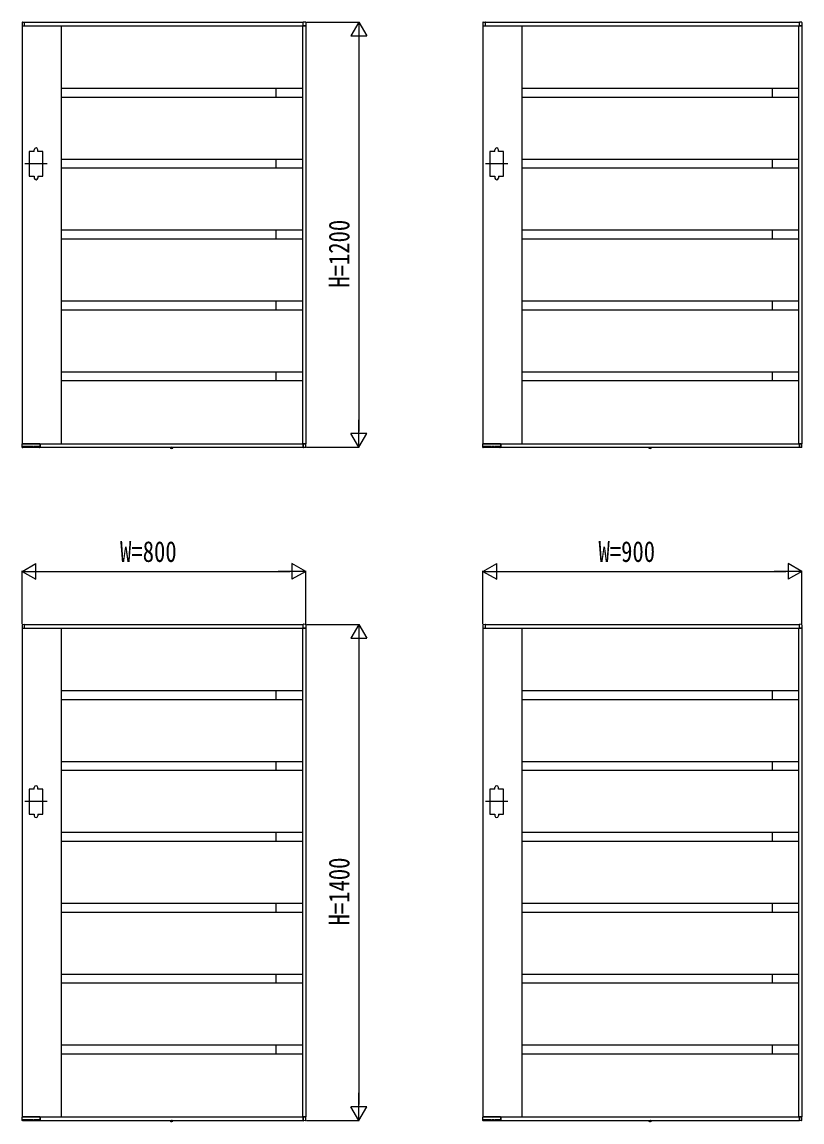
# Model space of a CAD drawing. Units: millimetres, scale not verified. Extents: x -8410 to 8410, y -5940 to 5940.
# Drawn here: x 690 to 2891, y -254 to 2850 of the extents above; entities that cross this region are included whole.
import ezdxf
from ezdxf.enums import TextEntityAlignment as Align

# ---------------------------------------------------------------- set-up
doc = ezdxf.new("R2010")
doc.units = ezdxf.units.MM
doc.header["$LTSCALE"] = 30
doc.layers.add('0-2_YKK_A1', color=4, linetype='Continuous')
doc.layers.add('0-3_YKK_D', color=6, linetype='Continuous')
doc.styles.add('ＭＳ ゴシック', font='')
doc.styles.get('ＭＳ ゴシック').set_extended_font_data('MS Gothic')

msp = doc.modelspace()

# ---------------------------------------------------------------- linework, layer by layer
at = {"layer": '0-2_YKK_A1'}
for p, q in [((689.54, 2848.63), (689.54, 2840.5)), ((690.04, 2840), (690.04, 1660)), ((690.04, 2840), (1490.04, 2840)), ((690.04, 2840), (696.74, 2840)), ((690.95, 2850.13), (696.51, 2850.47)), ((696.74, 2840), (696.74, 2840)), ((697.04, 2850), (1483.04, 2850)), ((697.04, 2840), (697.04, 2850)), ((697.04, 2840.3), (697.04, 2849.97)), ((800.04, 2840), (800.04, 1660)), ((1481.04, 2840), (1481.04, 1660)), ((1483.04, 2840), (1483.04, 2850)), ((1483.04, 2840.3), (1483.04, 2849.97)), ((1490.04, 2840), (1483.34, 2840)), ((1483.34, 2840), (1483.34, 2840)), ((1489.13, 2850.13), (1483.57, 2850.47)), ((1490.04, 2840), (1490.04, 1660)), ((1490.54, 2848.63), (1490.54, 2840.5)), ((1989.54, 2848.63), (1989.54, 2840.5)), ((1990.04, 2840), (1990.04, 1660)), ((1990.04, 2840), (2890.04, 2840)), ((1990.04, 2840), (1996.74, 2840)), ((1990.95, 2850.13), (1996.51, 2850.47)), ((1996.74, 2840), (1996.74, 2840)), ((1997.04, 2850), (2883.04, 2850)), ((1997.04, 2840), (1997.04, 2850)), ((1997.04, 2840.3), (1997.04, 2849.97)), ((2100.04, 2840), (2100.04, 1660)), ((2881.04, 2840), (2881.04, 1660)), ((2883.04, 2840), (2883.04, 2850)), ((2883.04, 2840.3), (2883.04, 2849.97)), ((2890.04, 2840), (2883.34, 2840)), ((2883.34, 2840), (2883.34, 2840)), ((2889.13, 2850.13), (2883.57, 2850.47)), ((2890.04, 2840), (2890.04, 1660)), ((2890.54, 2848.63), (2890.54, 2840.5)), ((1481.04, 2662.5), (800.04, 2662.5)), ((1406.04, 2662.5), (1406.04, 2637.5)), ((2881.04, 2662.5), (2100.04, 2662.5)), ((2806.04, 2662.5), (2806.04, 2637.5)), ((1481.04, 2637.5), (800.04, 2637.5)), ((2881.04, 2637.5), (2100.04, 2637.5)), ((724.04, 2485), (724.04, 2490)), ((734.04, 2485), (734.04, 2490)), ((2024.04, 2485), (2024.04, 2490)), ((2034.04, 2485), (2034.04, 2490)), ((1481.04, 2462.5), (800.04, 2462.5)), ((1406.04, 2462.5), (1406.04, 2437.5)), ((2881.04, 2462.5), (2100.04, 2462.5)), ((2806.04, 2462.5), (2806.04, 2437.5)), ((760.54, 2450), (697.54, 2450)), ((1481.04, 2437.5), (800.04, 2437.5)), ((2060.54, 2450), (1997.54, 2450)), ((2881.04, 2437.5), (2100.04, 2437.5)), ((724.04, 2415), (724.04, 2410)), ((734.04, 2415), (734.04, 2410)), ((2024.04, 2415), (2024.04, 2410)), ((2034.04, 2415), (2034.04, 2410)), ((1481.04, 2262.5), (800.04, 2262.5)), ((1481.04, 2237.5), (800.04, 2237.5)), ((1406.04, 2262.5), (1406.04, 2237.5)), ((2881.04, 2262.5), (2100.04, 2262.5)), ((2881.04, 2237.5), (2100.04, 2237.5)), ((2806.04, 2262.5), (2806.04, 2237.5)), ((1481.04, 2062.5), (800.04, 2062.5)), ((1406.04, 2062.5), (1406.04, 2037.5)), ((2881.04, 2062.5), (2100.04, 2062.5)), ((2806.04, 2062.5), (2806.04, 2037.5)), ((1481.04, 2037.5), (800.04, 2037.5)), ((2881.04, 2037.5), (2100.04, 2037.5)), ((1481.04, 1862.5), (800.04, 1862.5)), ((1481.04, 1837.5), (800.04, 1837.5)), ((1406.04, 1862.5), (1406.04, 1837.5)), ((2881.04, 1862.5), (2100.04, 1862.5)), ((2881.04, 1837.5), (2100.04, 1837.5)), ((2806.04, 1862.5), (2806.04, 1837.5)), ((690.15, 1649.97), (689.57, 1659.47)), ((690.04, 1660), (1490.04, 1660)), ((739.74, 1660), (690.07, 1660)), ((691.4, 1649.5), (690.65, 1649.5)), ((691.9, 1649.99), (691.93, 1651.81)), ((691.91, 1650.5), (738.21, 1650.5)), ((712.83, 1652.1), (692.25, 1652.1)), ((713.15, 1651.81), (713.16, 1650.99)), ((714.88, 1650.99), (714.9, 1651.81)), ((721.87, 1652.1), (715.21, 1652.1)), ((722.18, 1651.81), (722.2, 1650.99)), ((723.92, 1650.99), (723.93, 1651.81)), ((737.87, 1652.1), (724.25, 1652.1)), ((734.14, 1652.1), (734.16, 1650.99)), ((738.18, 1651.81), (738.21, 1650.01)), ((739.54, 1649.52), (738.71, 1649.52)), ((740.04, 1659.7), (740.04, 1650.02)), ((740.34, 1660), (740.34, 1650)), ((740.34, 1650), (1483.04, 1650)), ((1107.78, 1649.5), (1107.87, 1650)), ((1107.78, 1649.5), (1107.95, 1648.53)), ((1107.78, 1649.5), (1115.6, 1649.5)), ((1107.87, 1650), (1115.51, 1650)), ((1111.69, 1645.8), (1111.69, 1650)), ((1115.6, 1649.5), (1115.43, 1648.53)), ((1115.6, 1649.5), (1115.51, 1650)), ((1483.04, 1650), (1483.04, 1660)), ((1483.04, 1659.7), (1483.04, 1650.03)), ((1490.04, 1660), (1483.34, 1660)), ((1483.34, 1660), (1483.34, 1660)), ((1489.13, 1649.87), (1483.57, 1649.53)), ((1490.54, 1651.37), (1490.54, 1659.5)), ((1990.15, 1649.97), (1989.57, 1659.47)), ((1990.04, 1660), (2890.04, 1660)), ((2039.74, 1660), (1990.07, 1660)), ((1991.4, 1649.5), (1990.65, 1649.5)), ((1991.9, 1649.99), (1991.93, 1651.81)), ((1991.91, 1650.5), (2038.21, 1650.5)), ((2012.83, 1652.1), (1992.25, 1652.1)), ((2013.15, 1651.81), (2013.16, 1650.99)), ((2014.88, 1650.99), (2014.9, 1651.81)), ((2021.87, 1652.1), (2015.21, 1652.1)), ((2022.18, 1651.81), (2022.2, 1650.99)), ((2023.92, 1650.99), (2023.93, 1651.81)), ((2037.87, 1652.1), (2024.25, 1652.1)), ((2034.14, 1652.1), (2034.16, 1650.99)), ((2038.18, 1651.81), (2038.21, 1650.01)), ((2039.54, 1649.52), (2038.71, 1649.52)), ((2040.04, 1659.7), (2040.04, 1650.02)), ((2040.34, 1660), (2040.34, 1650)), ((2040.34, 1650), (2883.04, 1650)), ((2457.78, 1649.5), (2457.87, 1650)), ((2457.78, 1649.5), (2457.95, 1648.53)), ((2457.78, 1649.5), (2465.6, 1649.5)), ((2457.87, 1650), (2465.51, 1650)), ((2461.69, 1645.8), (2461.69, 1650)), ((2465.6, 1649.5), (2465.43, 1648.53)), ((2465.6, 1649.5), (2465.51, 1650)), ((2883.04, 1650), (2883.04, 1660)), ((2883.04, 1659.7), (2883.04, 1650.03)), ((2890.04, 1660), (2883.34, 1660)), ((2883.34, 1660), (2883.34, 1660)), ((2889.13, 1649.87), (2883.57, 1649.53)), ((2890.54, 1651.37), (2890.54, 1659.5)), ((690.95, 1150.13), (696.51, 1150.47)), ((697.04, 1150), (1483.04, 1150)), ((697.04, 1140), (697.04, 1150)), ((697.04, 1140.3), (697.04, 1149.97)), ((1483.04, 1140), (1483.04, 1150)), ((1483.04, 1140.3), (1483.04, 1149.97)), ((1489.13, 1150.13), (1483.57, 1150.47)), ((1990.95, 1150.13), (1996.51, 1150.47)), ((1997.04, 1150), (2883.04, 1150)), ((1997.04, 1140), (1997.04, 1150)), ((1997.04, 1140.3), (1997.04, 1149.97)), ((2883.04, 1140), (2883.04, 1150)), ((2883.04, 1140.3), (2883.04, 1149.97)), ((2889.13, 1150.13), (2883.57, 1150.47)), ((689.54, 1148.63), (689.54, 1140.5)), ((690.04, 1140), (690.04, -240)), ((690.04, 1140), (1490.04, 1140)), ((690.04, 1140), (696.74, 1140)), ((696.74, 1140), (696.74, 1140)), ((800.04, 1140), (800.04, -240)), ((1481.04, 1140), (1481.04, -240)), ((1490.04, 1140), (1483.34, 1140)), ((1483.34, 1140), (1483.34, 1140)), ((1490.04, 1140), (1490.04, -240)), ((1490.54, 1148.63), (1490.54, 1140.5)), ((1989.54, 1148.63), (1989.54, 1140.5)), ((1990.04, 1140), (1990.04, -240)), ((1990.04, 1140), (2890.04, 1140)), ((1990.04, 1140), (1996.74, 1140)), ((1996.74, 1140), (1996.74, 1140)), ((2100.04, 1140), (2100.04, -240)), ((2881.04, 1140), (2881.04, -240)), ((2890.04, 1140), (2883.34, 1140)), ((2883.34, 1140), (2883.34, 1140)), ((2890.04, 1140), (2890.04, -240)), ((2890.54, 1148.63), (2890.54, 1140.5)), ((1481.04, 962.5), (800.04, 962.5)), ((1406.04, 962.5), (1406.04, 937.5)), ((2881.04, 962.5), (2100.04, 962.5)), ((2806.04, 962.5), (2806.04, 937.5)), ((1481.04, 937.5), (800.04, 937.5)), ((2881.04, 937.5), (2100.04, 937.5)), ((1481.04, 762.5), (800.04, 762.5)), ((1406.04, 762.5), (1406.04, 737.5)), ((2881.04, 762.5), (2100.04, 762.5)), ((2806.04, 762.5), (2806.04, 737.5)), ((1481.04, 737.5), (800.04, 737.5)), ((2881.04, 737.5), (2100.04, 737.5)), ((724.04, 685), (724.04, 690)), ((734.04, 685), (734.04, 690)), ((2024.04, 685), (2024.04, 690)), ((2034.04, 685), (2034.04, 690)), ((760.54, 650), (697.54, 650)), ((2060.54, 650), (1997.54, 650)), ((724.04, 615), (724.04, 610)), ((734.04, 615), (734.04, 610)), ((2024.04, 615), (2024.04, 610)), ((2034.04, 615), (2034.04, 610)), ((1481.04, 562.5), (800.04, 562.5)), ((1406.04, 562.5), (1406.04, 537.5)), ((2881.04, 562.5), (2100.04, 562.5)), ((2806.04, 562.5), (2806.04, 537.5)), ((1481.04, 537.5), (800.04, 537.5)), ((2881.04, 537.5), (2100.04, 537.5)), ((1481.04, 362.5), (800.04, 362.5)), ((1406.04, 362.5), (1406.04, 337.5)), ((2881.04, 362.5), (2100.04, 362.5)), ((2806.04, 362.5), (2806.04, 337.5)), ((1481.04, 337.5), (800.04, 337.5)), ((2881.04, 337.5), (2100.04, 337.5)), ((1481.04, 162.5), (800.04, 162.5)), ((1406.04, 162.5), (1406.04, 137.5)), ((2881.04, 162.5), (2100.04, 162.5)), ((2806.04, 162.5), (2806.04, 137.5)), ((1481.04, 137.5), (800.04, 137.5)), ((2881.04, 137.5), (2100.04, 137.5)), ((1481.04, -37.5), (800.04, -37.5)), ((1406.04, -37.5), (1406.04, -62.5)), ((2881.04, -37.5), (2100.04, -37.5)), ((2806.04, -37.5), (2806.04, -62.5)), ((1481.04, -62.5), (800.04, -62.5)), ((2881.04, -62.5), (2100.04, -62.5)), ((690.15, -250.03), (689.57, -240.53)), ((690.04, -240), (1490.04, -240)), ((739.74, -240), (690.07, -240)), ((691.9, -250.01), (691.93, -248.19)), ((712.83, -247.9), (692.25, -247.9)), ((713.15, -248.19), (713.16, -249.01)), ((714.88, -249.01), (714.9, -248.19)), ((721.87, -247.9), (715.21, -247.9)), ((722.18, -248.19), (722.2, -249.01)), ((723.92, -249.01), (723.93, -248.19)), ((737.87, -247.9), (724.25, -247.9)), ((734.14, -247.9), (734.16, -249.01)), ((738.18, -248.19), (738.21, -249.99)), ((740.04, -240.3), (740.04, -249.98)), ((740.34, -240), (740.34, -250)), ((1483.04, -250), (1483.04, -240)), ((1483.04, -240.3), (1483.04, -249.97)), ((1490.04, -240), (1483.34, -240)), ((1483.34, -240), (1483.34, -240)), ((1490.54, -248.63), (1490.54, -240.5)), ((1990.15, -250.03), (1989.57, -240.53)), ((1990.04, -240), (2890.04, -240)), ((2039.74, -240), (1990.07, -240)), ((1991.9, -250.01), (1991.93, -248.19)), ((2012.83, -247.9), (1992.25, -247.9)), ((2013.15, -248.19), (2013.16, -249.01)), ((2014.88, -249.01), (2014.9, -248.19)), ((2021.87, -247.9), (2015.21, -247.9)), ((2022.18, -248.19), (2022.2, -249.01)), ((2023.92, -249.01), (2023.93, -248.19)), ((2037.87, -247.9), (2024.25, -247.9)), ((2034.14, -247.9), (2034.16, -249.01)), ((2038.18, -248.19), (2038.21, -249.99)), ((2040.04, -240.3), (2040.04, -249.98)), ((2040.34, -240), (2040.34, -250)), ((2883.04, -250), (2883.04, -240)), ((2883.04, -240.3), (2883.04, -249.97)), ((2890.04, -240), (2883.34, -240)), ((2883.34, -240), (2883.34, -240)), ((2890.54, -248.63), (2890.54, -240.5)), ((691.4, -250.5), (690.65, -250.5)), ((691.91, -249.5), (738.21, -249.5)), ((739.54, -250.48), (738.71, -250.48)), ((740.34, -250), (1483.04, -250)), ((1107.78, -250.5), (1107.87, -250)), ((1107.78, -250.5), (1107.95, -251.47)), ((1107.78, -250.5), (1115.6, -250.5)), ((1107.87, -250), (1115.51, -250)), ((1111.69, -254.2), (1111.69, -250)), ((1115.6, -250.5), (1115.43, -251.47)), ((1115.6, -250.5), (1115.51, -250)), ((1489.13, -250.13), (1483.57, -250.47)), ((1991.4, -250.5), (1990.65, -250.5)), ((1991.91, -249.5), (2038.21, -249.5)), ((2039.54, -250.48), (2038.71, -250.48)), ((2040.34, -250), (2883.04, -250)), ((2457.78, -250.5), (2457.87, -250)), ((2457.78, -250.5), (2457.95, -251.47)), ((2457.78, -250.5), (2465.6, -250.5)), ((2457.87, -250), (2465.51, -250)), ((2461.69, -254.2), (2461.69, -250)), ((2465.6, -250.5), (2465.43, -251.47)), ((2465.6, -250.5), (2465.51, -250)), ((2889.13, -250.13), (2883.57, -250.47))]:
    msp.add_line(p, q, dxfattribs=at)
for points in [[(724.04, 2485), (710.04, 2485), (710.04, 2415), (724.04, 2415)], [(734.04, 2415), (748.04, 2415), (748.04, 2485), (734.04, 2485)], [(2024.04, 2485), (2010.04, 2485), (2010.04, 2415), (2024.04, 2415)], [(2034.04, 2415), (2048.04, 2415), (2048.04, 2485), (2034.04, 2485)], [(692.25, 1652.1), (692.11, 1652.07), (692.03, 1652.02), (691.99, 1651.97), (691.96, 1651.91), (691.94, 1651.86), (691.93, 1651.81)], [(713.15, 1651.81), (713.14, 1651.85), (713.13, 1651.9), (713.11, 1651.95), (713.08, 1651.99), (713.03, 1652.04), (712.95, 1652.08), (712.83, 1652.1)], [(715.21, 1652.1), (715.08, 1652.07), (715, 1652.02), (714.95, 1651.97), (714.92, 1651.91), (714.91, 1651.86), (714.9, 1651.81)], [(722.18, 1651.81), (722.18, 1651.85), (722.17, 1651.9), (722.14, 1651.95), (722.11, 1651.99), (722.06, 1652.04), (721.99, 1652.08), (721.87, 1652.1)], [(724.25, 1652.1), (724.11, 1652.07), (724.03, 1652.02), (723.99, 1651.97), (723.96, 1651.91), (723.94, 1651.86), (723.93, 1651.81)], [(738.18, 1651.81), (738.18, 1651.85), (738.17, 1651.9), (738.14, 1651.95), (738.11, 1651.99), (738.06, 1652.04), (737.99, 1652.08), (737.87, 1652.1)], [(1109.39, 1647.42), (1110.54, 1649.74), (1111.69, 1650.35)], [(1113.99, 1647.42), (1112.83, 1649.74), (1111.69, 1650.35)], [(1992.25, 1652.1), (1992.11, 1652.07), (1992.03, 1652.02), (1991.99, 1651.97), (1991.96, 1651.91), (1991.94, 1651.86), (1991.93, 1651.81)], [(2013.15, 1651.81), (2013.14, 1651.85), (2013.13, 1651.9), (2013.11, 1651.95), (2013.08, 1651.99), (2013.03, 1652.04), (2012.95, 1652.08), (2012.83, 1652.1)], [(2015.21, 1652.1), (2015.08, 1652.07), (2015, 1652.02), (2014.95, 1651.97), (2014.92, 1651.91), (2014.91, 1651.86), (2014.9, 1651.81)], [(2022.18, 1651.81), (2022.18, 1651.85), (2022.17, 1651.9), (2022.14, 1651.95), (2022.11, 1651.99), (2022.06, 1652.04), (2021.99, 1652.08), (2021.87, 1652.1)], [(2024.25, 1652.1), (2024.11, 1652.07), (2024.03, 1652.02), (2023.99, 1651.97), (2023.96, 1651.91), (2023.94, 1651.86), (2023.93, 1651.81)], [(2038.18, 1651.81), (2038.18, 1651.85), (2038.17, 1651.9), (2038.14, 1651.95), (2038.11, 1651.99), (2038.06, 1652.04), (2037.99, 1652.08), (2037.87, 1652.1)], [(2459.39, 1647.42), (2460.54, 1649.74), (2461.69, 1650.35)], [(2463.99, 1647.42), (2462.83, 1649.74), (2461.69, 1650.35)], [(724.04, 685), (710.04, 685), (710.04, 615), (724.04, 615)], [(734.04, 615), (748.04, 615), (748.04, 685), (734.04, 685)], [(2024.04, 685), (2010.04, 685), (2010.04, 615), (2024.04, 615)], [(2034.04, 615), (2048.04, 615), (2048.04, 685), (2034.04, 685)], [(692.25, -247.9), (692.11, -247.93), (692.03, -247.98), (691.99, -248.03), (691.96, -248.09), (691.94, -248.14), (691.93, -248.19)], [(713.15, -248.19), (713.14, -248.15), (713.13, -248.1), (713.11, -248.05), (713.08, -248.01), (713.03, -247.96), (712.95, -247.92), (712.83, -247.9)], [(715.21, -247.9), (715.08, -247.93), (715, -247.98), (714.95, -248.03), (714.92, -248.09), (714.91, -248.14), (714.9, -248.19)], [(722.18, -248.19), (722.18, -248.15), (722.17, -248.1), (722.14, -248.05), (722.11, -248.01), (722.06, -247.96), (721.99, -247.92), (721.87, -247.9)], [(724.25, -247.9), (724.11, -247.93), (724.03, -247.98), (723.99, -248.03), (723.96, -248.09), (723.94, -248.14), (723.93, -248.19)], [(738.18, -248.19), (738.18, -248.15), (738.17, -248.1), (738.14, -248.05), (738.11, -248.01), (738.06, -247.96), (737.99, -247.92), (737.87, -247.9)], [(1992.25, -247.9), (1992.11, -247.93), (1992.03, -247.98), (1991.99, -248.03), (1991.96, -248.09), (1991.94, -248.14), (1991.93, -248.19)], [(2013.15, -248.19), (2013.14, -248.15), (2013.13, -248.1), (2013.11, -248.05), (2013.08, -248.01), (2013.03, -247.96), (2012.95, -247.92), (2012.83, -247.9)], [(2015.21, -247.9), (2015.08, -247.93), (2015, -247.98), (2014.95, -248.03), (2014.92, -248.09), (2014.91, -248.14), (2014.9, -248.19)], [(2022.18, -248.19), (2022.18, -248.15), (2022.17, -248.1), (2022.14, -248.05), (2022.11, -248.01), (2022.06, -247.96), (2021.99, -247.92), (2021.87, -247.9)], [(2024.25, -247.9), (2024.11, -247.93), (2024.03, -247.98), (2023.99, -248.03), (2023.96, -248.09), (2023.94, -248.14), (2023.93, -248.19)], [(2038.18, -248.19), (2038.18, -248.15), (2038.17, -248.1), (2038.14, -248.05), (2038.11, -248.01), (2038.06, -247.96), (2037.99, -247.92), (2037.87, -247.9)], [(1109.39, -252.58), (1110.54, -250.26), (1111.69, -249.65)], [(1113.99, -252.58), (1112.83, -250.26), (1111.69, -249.65)], [(2459.39, -252.58), (2460.54, -250.26), (2461.69, -249.65)], [(2463.99, -252.58), (2462.83, -250.26), (2461.69, -249.65)]]:
    msp.add_lwpolyline(points, dxfattribs=at)
for centre, radius, start, end in [((691.04, 2848.63), 1.5, 93.5, 180), ((690.04, 2840.5), 0.5, 180, 270), ((696.54, 2849.97), 0.5, 0, 93.5), ((696.74, 2840.3), 0.3, 270, 0), ((1483.54, 2849.97), 0.5, 86.5, 180), ((1483.34, 2840.3), 0.3, 180, 270), ((1489.04, 2848.63), 1.5, 0, 86.5), ((1490.04, 2840.5), 0.5, 270, 0), ((1991.04, 2848.63), 1.5, 93.5, 180), ((1990.04, 2840.5), 0.5, 180, 270), ((1996.54, 2849.97), 0.5, 0, 93.5), ((1996.74, 2840.3), 0.3, 270, 0), ((2883.54, 2849.97), 0.5, 86.5, 180), ((2883.34, 2840.3), 0.3, 180, 270), ((2889.04, 2848.63), 1.5, 0, 86.5), ((2890.04, 2840.5), 0.5, 270, 0), ((729.04, 2490), 5, 0, 180), ((2029.04, 2490), 5, 0, 180), ((729.04, 2410), 5, 180, 0), ((2029.04, 2410), 5, 180, 0), ((690.07, 1659.5), 0.5, 90, 183.5), ((690.65, 1650), 0.5, 183.5, 269.21081), ((691.4, 1650), 0.5, 269.18971, 359), ((713.66, 1651), 0.5, 181, 270), ((714.38, 1651), 0.5, 270, 359), ((722.7, 1651), 0.5, 181, 270), ((723.42, 1651), 0.5, 270, 359), ((734.66, 1651), 0.5, 181, 270), ((738.71, 1650.02), 0.5, 181.0014, 270.00152), ((739.54, 1650.02), 0.5, 270, 0), ((739.74, 1659.7), 0.3, 0, 90), ((1108.84, 1648.68), 0.9, 190, 239.36409), ((1111.69, 1653.5), 6.5, 239.36409, 300.63591), ((1114.54, 1648.68), 0.9, 300.63591, 350), ((1483.34, 1659.7), 0.3, 90, 180), ((1483.54, 1650.03), 0.5, 180, 273.5), ((1489.04, 1651.37), 1.5, 273.5, 0), ((1490.04, 1659.5), 0.5, 0, 90), ((1990.07, 1659.5), 0.5, 90, 183.5), ((1990.65, 1650), 0.5, 183.5, 269.21081), ((1991.4, 1650), 0.5, 269.18971, 359), ((2013.66, 1651), 0.5, 181, 270), ((2014.38, 1651), 0.5, 270, 359), ((2022.7, 1651), 0.5, 181, 270), ((2023.42, 1651), 0.5, 270, 359), ((2034.66, 1651), 0.5, 181, 270), ((2038.71, 1650.02), 0.5, 181.0014, 270.00152), ((2039.54, 1650.02), 0.5, 270, 0), ((2039.74, 1659.7), 0.3, 0, 90), ((2458.84, 1648.68), 0.9, 190, 239.36409), ((2461.69, 1653.5), 6.5, 239.36409, 300.63591), ((2464.54, 1648.68), 0.9, 300.63591, 350), ((2883.34, 1659.7), 0.3, 90, 180), ((2883.54, 1650.03), 0.5, 180, 273.5), ((2889.04, 1651.37), 1.5, 273.5, 0), ((2890.04, 1659.5), 0.5, 0, 90), ((691.04, 1148.63), 1.5, 93.5, 180), ((696.54, 1149.97), 0.5, 0, 93.5), ((1483.54, 1149.97), 0.5, 86.5, 180), ((1489.04, 1148.63), 1.5, 0, 86.5), ((1991.04, 1148.63), 1.5, 93.5, 180), ((1996.54, 1149.97), 0.5, 0, 93.5), ((2883.54, 1149.97), 0.5, 86.5, 180), ((2889.04, 1148.63), 1.5, 0, 86.5), ((690.04, 1140.5), 0.5, 180, 270), ((696.74, 1140.3), 0.3, 270, 0), ((1483.34, 1140.3), 0.3, 180, 270), ((1490.04, 1140.5), 0.5, 270, 0), ((1990.04, 1140.5), 0.5, 180, 270), ((1996.74, 1140.3), 0.3, 270, 0), ((2883.34, 1140.3), 0.3, 180, 270), ((2890.04, 1140.5), 0.5, 270, 0), ((729.04, 690), 5, 0, 180), ((2029.04, 690), 5, 0, 180), ((729.04, 610), 5, 180, 0), ((2029.04, 610), 5, 180, 0), ((690.07, -240.5), 0.5, 90, 183.5), ((739.74, -240.3), 0.3, 0, 90), ((1483.34, -240.3), 0.3, 90, 180), ((1490.04, -240.5), 0.5, 0, 90), ((1990.07, -240.5), 0.5, 90, 183.5), ((2039.74, -240.3), 0.3, 0, 90), ((2883.34, -240.3), 0.3, 90, 180), ((2890.04, -240.5), 0.5, 0, 90), ((690.65, -250), 0.5, 183.5, 269.21081), ((691.4, -250), 0.5, 269.18971, 359), ((713.66, -249), 0.5, 181, 270), ((714.38, -249), 0.5, 270, 359), ((722.7, -249), 0.5, 181, 270), ((723.42, -249), 0.5, 270, 359), ((734.66, -249), 0.5, 181, 270), ((738.71, -249.98), 0.5, 181.0014, 270.00152), ((739.54, -249.98), 0.5, 270, 0), ((1108.84, -251.32), 0.9, 190, 239.36409), ((1111.69, -246.5), 6.5, 239.36409, 300.63591), ((1114.54, -251.32), 0.9, 300.63591, 350), ((1483.54, -249.97), 0.5, 180, 273.5), ((1489.04, -248.63), 1.5, 273.5, 0), ((1990.65, -250), 0.5, 183.5, 269.21081), ((1991.4, -250), 0.5, 269.18971, 359), ((2013.66, -249), 0.5, 181, 270), ((2014.38, -249), 0.5, 270, 359), ((2022.7, -249), 0.5, 181, 270), ((2023.42, -249), 0.5, 270, 359), ((2034.66, -249), 0.5, 181, 270), ((2038.71, -249.98), 0.5, 181.0014, 270.00152), ((2039.54, -249.98), 0.5, 270, 0), ((2458.84, -251.32), 0.9, 190, 239.36409), ((2461.69, -246.5), 6.5, 239.36409, 300.63591), ((2464.54, -251.32), 0.9, 300.63591, 350), ((2883.54, -249.97), 0.5, 180, 273.5), ((2889.04, -248.63), 1.5, 273.5, 0)]:
    msp.add_arc(centre, radius, start, end, dxfattribs=at)
at = {"layer": '0-3_YKK_D'}
for p, q in [((1492.04, 2850), (1641.04, 2850)), ((1640.04, 2850), (1617.54, 2811.03)), ((1640.04, 2850), (1662.54, 2811.03)), ((1640.04, 2850), (1640.04, 2772.06)), ((1617.54, 2811.03), (1662.54, 2811.03)), ((1640.04, 2805), (1640.04, 1695)), ((1640.04, 1650), (1640.04, 1727.94)), ((1640.04, 1650), (1617.54, 1688.97)), ((1662.54, 1688.97), (1617.54, 1688.97)), ((1640.04, 1650), (1662.54, 1688.97)), ((1492.04, 1650), (1641.04, 1650)), ((690.04, 1300), (729.01, 1322.5)), ((729.01, 1277.5), (729.01, 1322.5)), ((1490.04, 1300), (1451.07, 1322.5)), ((1451.07, 1322.5), (1451.07, 1277.5)), ((1990.04, 1300), (2029.01, 1322.5)), ((2029.01, 1277.5), (2029.01, 1322.5)), ((2890.04, 1300), (2851.07, 1322.5)), ((2851.07, 1322.5), (2851.07, 1277.5)), ((690.04, 1152), (690.04, 1301)), ((690.04, 1300), (729.01, 1277.5)), ((690.04, 1300), (767.98, 1300)), ((735.04, 1300), (1445.04, 1300)), ((1490.04, 1300), (1412.1, 1300)), ((1490.04, 1300), (1451.07, 1277.5)), ((1490.04, 1152), (1490.04, 1301)), ((1990.04, 1152), (1990.04, 1301)), ((1990.04, 1300), (2029.01, 1277.5)), ((1990.04, 1300), (2067.98, 1300)), ((2035.04, 1300), (2845.04, 1300)), ((2890.04, 1300), (2812.1, 1300)), ((2890.04, 1300), (2851.07, 1277.5)), ((2890.04, 1152), (2890.04, 1301)), ((1492.04, 1150), (1641.04, 1150)), ((1640.04, 1150), (1617.54, 1111.03)), ((1640.04, 1150), (1662.54, 1111.03)), ((1640.04, 1150), (1640.04, 1072.06)), ((1617.54, 1111.03), (1662.54, 1111.03)), ((1640.04, 1105), (1640.04, -205)), ((1640.04, -250), (1640.04, -172.06)), ((1640.04, -250), (1617.54, -211.03)), ((1662.54, -211.03), (1617.54, -211.03)), ((1640.04, -250), (1662.54, -211.03)), ((1492.04, -250), (1641.04, -250))]:
    msp.add_line(p, q, dxfattribs=at)

# ---------------------------------------------------------------- texts
at = {"layer": '0-3_YKK_D', "style": 'ＭＳ ゴシック', "width": 0.8}
for s, p in [('H=1200', (1631.04, 2100.67)), ('H=1400', (1631.04, 300.67))]:
    msp.add_text(s, height=58.65, rotation=90, dxfattribs=at).set_placement(p, align=Align.BOTTOM_LEFT)
for s, p in [('W=800', (966.31, 1309)), ('W=900', (2316.31, 1309))]:
    msp.add_text(s, height=58.65, dxfattribs=at).set_placement(p, align=Align.BOTTOM_LEFT)

doc.saveas('drawing.dxf')
